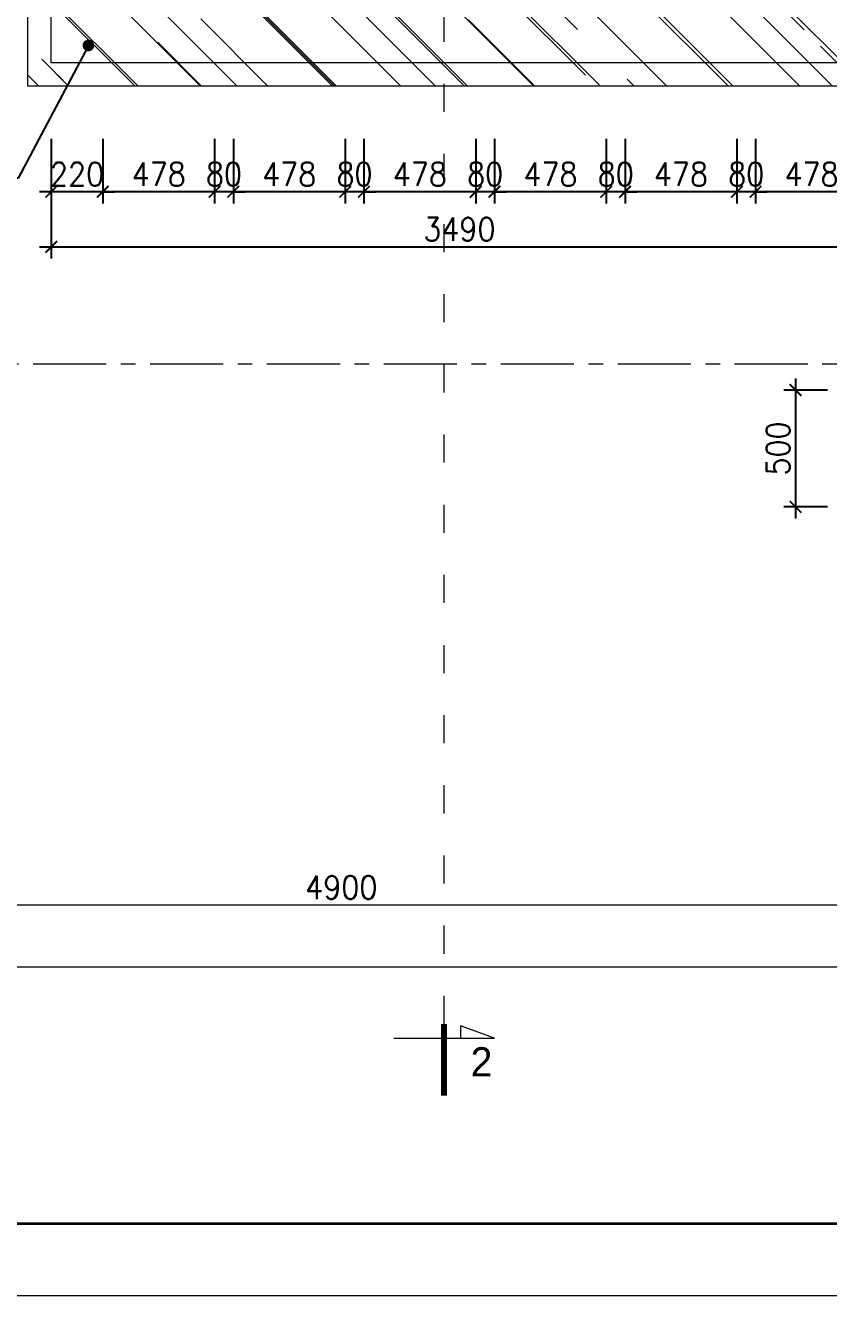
# Model space of a CAD drawing. Header units: millimetres. Extents: x -529782 to -142003, y -492574 to -273331.
# Drawn here: x -220092 to -216658, y -371894 to -366462 of the extents above; entities that cross this region are included whole.
import ezdxf

# ---------------------------------------------------------------- set-up
doc = ezdxf.new("R2010")
doc.units = ezdxf.units.MM
doc.header["$LTSCALE"] = 500
doc.header["$MEASUREMENT"] = 0
doc.header["$PDMODE"] = 3
doc.linetypes.add('ACAD_ISO03W100', pattern=[30, 12, -18])
doc.linetypes.add('CENTER', pattern=[2, 1.25, -0.25, 0.25, -0.25])
doc.layers.get('0').update_dxf_attribs({"linetype": 'CONTINUOUS', "lineweight": 13})
doc.layers.get('Defpoints').update_dxf_attribs({"color": 255, "linetype": 'CONTINUOUS', "lineweight": 13})
for name, color, linetype, lineweight in [('1.cat 30', 30, 'CONTINUOUS', 35), ('2.thay 145', 145, 'CONTINUOUS', 18), ('3.manh 08', 8, 'CONTINUOUS', 9), ('4.dim 08', 8, 'CONTINUOUS', 13), ('7.tim 67', 67, 'CENTER', 9), ('8.vat lieu 08', 8, 'CONTINUOUS', 5), ('9.text \xad white', 7, 'CONTINUOUS', 15), ('CA.thay 145', 145, 'CONTINUOUS', 18)]:
    doc.layers.add(name, color=color, linetype=linetype, lineweight=lineweight)
doc.styles.get("Standard").update_dxf_attribs({"font": 'txt.shx', "width": 0.9})
doc.styles.add('VnAvantH', font='')
doc.styles.get('VnAvantH').set_extended_font_data('.VnAvantH')
doc.dimstyles.new('CA 50', dxfattribs={"dimscale": 0, "dimtxt": 100, "dimasz": 50, "dimexe": 50, "dimexo": 0, "dimgap": 25, "dimtad": 1, "dimdec": 0, "dimzin": 0, "dimdsep": 46, "dimtxsty": 'Standard', "dimblk": 'ARCHTICK', "dimcen": 0.09, "dimdle": 50, "dimclrd": 256, "dimclre": 256, "dimclrt": 7, "dimadec": 0, "dimazin": 0, "dimtfac": 1, "dimtdec": 0, "dimtix": 1, "dimtmove": 2, "dimatfit": 3, "dimldrblk": 'DOT', "dimfxl": 1, "dimtolj": 1, "dimtzin": 0, "dimarcsym": 0})

# ---------------------------------------------------------------- blocks, each defined once
blk = doc.blocks.new('khung co loan')
at = {"layer": '1.cat 30'}
blk.add_lwpolyline([(1158.281703106128, -14553.47590842255), (1158.281703106128, -303.4759079545038), (20658.28170374641, -303.4759079545038), (20658.28170374641, -14553.47590842255)], close=True, dxfattribs=at)
at = {"layer": '3.manh 08'}
blk.add_lwpolyline([(0, -14850.00000048772), (21000.00000000023, -14850.00000048772), (21000.00000000023, -4.877219907939434e-07), (0, -4.877219907939434e-07)], close=True, dxfattribs=at)
blk = doc.blocks.new('_ArchTick')
at = {"color": 1, "linetype": 'ByBlock', "const_width": 0.150000081}
blk.add_lwpolyline([(-0.5000002699998731, -0.5000002699998731), (0.5000002699998731, 0.5000002699998731)], dxfattribs=at)
blk = doc.blocks.new('*D641')
at = {"layer": '7.tim 67', "linetype": 'Continuous', "lineweight": -2, "transparency": 16777216}
for p, q in [((110.0000000000582, -8525.5), (110.0000000000581, -9572.000000000058)), ((5010.000000000058, -8525.5), (5010.000000000058, -9572.000000000058)), ((60.00000000005815, -9522.000000000058), (5060.000000000058, -9522.000000000058))]:
    blk.add_line(p, q, dxfattribs=at)
at = {"layer": 'Defpoints', "color": 0, "linetype": 'Continuous', "transparency": 16777216}
for p in [(110.0000000000582, -8525.5), (5010.000000000058, -8525.5), (5010.000000000058, -9522.000000000058)]:
    blk.add_point(p, dxfattribs=at)
at = {"layer": '7.tim 67', "linetype": 'Continuous', "lineweight": -2, "transparency": 16777216, "xscale": 50, "yscale": 50, "zscale": 50, "rotation": 180}
blk.add_blockref('_ArchTick', (110.0000000000582, -9522.000000000058), dxfattribs=at)
at = {"layer": '7.tim 67', "linetype": 'Continuous', "lineweight": -2, "transparency": 16777216, "xscale": 50, "yscale": 50, "zscale": 50}
blk.add_blockref('_ArchTick', (5010.000000000058, -9522.000000000058), dxfattribs=at)
at = {"layer": '7.tim 67', "color": 7, "linetype": 'Continuous', "transparency": 16777216, "insert": (2560.000000000058, -9447.000000000058), "char_height": 100, "attachment_point": 5}
blk.add_mtext('\\A1;4900', dxfattribs=at)
blk = doc.blocks.new('_DOT')
at = {"color": 1, "linetype": 'ByBlock'}
blk.add_line((-0.5, 0), (-1, 0), dxfattribs=at)
at = {"color": 1, "linetype": 'ByBlock', "const_width": 0.5}
blk.add_lwpolyline([(-0.25, 0, 1), (0.25, 0, 1)], format="xyb", close=True, dxfattribs=at)
blk = doc.blocks.new('*D645')
at = {"layer": '7.tim 67', "linetype": 'Continuous', "lineweight": -2, "transparency": 16777216}
for p, q in [((5.817367696478944e-11, -8525.5), (5.809343198327531e-11, -9836.000000000058)), ((10220.00000000146, -8525.5), (10220.00000000146, -9836.000000000058)), ((-49.99999999994191, -9786.000000000058), (10270.00000000146, -9786.000000000058))]:
    blk.add_line(p, q, dxfattribs=at)
at = {"layer": 'Defpoints', "color": 0, "linetype": 'Continuous', "transparency": 16777216}
for p in [(5.817367696478944e-11, -8525.5), (10220.00000000146, -8525.5), (10220.00000000146, -9786.000000000058)]:
    blk.add_point(p, dxfattribs=at)
at = {"layer": '7.tim 67', "linetype": 'Continuous', "lineweight": -2, "transparency": 16777216, "xscale": 50, "yscale": 50, "zscale": 50, "rotation": 180}
blk.add_blockref('_ArchTick', (5.809649360027318e-11, -9786.000000000058), dxfattribs=at)
at = {"layer": '7.tim 67', "linetype": 'Continuous', "lineweight": -2, "transparency": 16777216, "xscale": 50, "yscale": 50, "zscale": 50}
blk.add_blockref('_ArchTick', (10220.00000000146, -9786.000000000058), dxfattribs=at)
at = {"layer": '7.tim 67', "color": 7, "linetype": 'Continuous', "transparency": 16777216, "insert": (5110.000000000757, -9711.000000000058), "char_height": 100, "attachment_point": 5}
blk.add_mtext('\\A1;10220', dxfattribs=at)
blk = doc.blocks.new('*D527')
at = {"layer": '4.dim 08', "lineweight": -2, "transparency": 16777216}
for p, q in [((-219981.4537180976, -366946.0918048833), (-219981.4537180976, -367458.3906111736)), ((-216491.4537180976, -366946.0918048833), (-216491.4537180976, -367458.3906111736)), ((-220031.4537180976, -367408.3906111736), (-216441.4537180976, -367408.3906111736))]:
    blk.add_line(p, q, dxfattribs=at)
at = {"layer": 'Defpoints', "color": 0, "transparency": 16777216}
for p in [(-219981.4537180976, -366946.0918048833), (-216491.4537180976, -366946.0918048833), (-216491.4537180976, -367408.3906111736)]:
    blk.add_point(p, dxfattribs=at)
at = {"layer": '4.dim 08', "lineweight": -2, "transparency": 16777216, "xscale": 50, "yscale": 50, "zscale": 50, "rotation": 180}
blk.add_blockref('_ArchTick', (-219981.4537180976, -367408.3906111736), dxfattribs=at)
at = {"layer": '4.dim 08', "lineweight": -2, "transparency": 16777216, "xscale": 50, "yscale": 50, "zscale": 50}
blk.add_blockref('_ArchTick', (-216491.4537180976, -367408.3906111736), dxfattribs=at)
at = {"layer": '4.dim 08', "color": 7, "transparency": 16777216, "insert": (-218236.4537180976, -367333.3906111736), "char_height": 100, "attachment_point": 5}
blk.add_mtext('\\A1;3490', dxfattribs=at)
blk = doc.blocks.new('*D530')
at = {"layer": '4.dim 08', "lineweight": -2, "transparency": 16777216}
for p, q in [((-216969.787051431, -366946.0918048833), (-216969.787051431, -367222.9415101106)), ((-216491.4537180976, -366946.0918048833), (-216491.4537180976, -367222.9415101106)), ((-216441.4537180976, -367172.9415101106), (-217019.787051431, -367172.9415101106))]:
    blk.add_line(p, q, dxfattribs=at)
at = {"layer": 'Defpoints', "color": 0, "transparency": 16777216}
for p in [(-216969.787051431, -366946.0918048833), (-216491.4537180976, -366946.0918048833), (-216969.787051431, -367172.9415101106)]:
    blk.add_point(p, dxfattribs=at)
at = {"layer": '4.dim 08', "lineweight": -2, "transparency": 16777216, "xscale": 50, "yscale": 50, "zscale": 50, "rotation": 180}
blk.add_blockref('_ArchTick', (-216969.787051431, -367172.9415101106), dxfattribs=at)
at = {"layer": '4.dim 08', "lineweight": -2, "transparency": 16777216, "xscale": 50, "yscale": 50, "zscale": 50}
blk.add_blockref('_ArchTick', (-216491.4537180976, -367172.9415101106), dxfattribs=at)
at = {"layer": '4.dim 08', "color": 7, "transparency": 16777216, "insert": (-216730.6203847643, -367097.9415101106), "char_height": 100, "attachment_point": 5}
blk.add_mtext('\\A1;478', dxfattribs=at)
blk = doc.blocks.new('*D531')
at = {"layer": '4.dim 08', "lineweight": -2, "transparency": 16777216}
for p, q in [((-217049.787051431, -366946.0918048833), (-217049.787051431, -367222.9415101106)), ((-216969.787051431, -366946.0918048833), (-216969.787051431, -367222.9415101106)), ((-217049.787051431, -367172.9415101106), (-217099.787051431, -367172.9415101106)), ((-216969.787051431, -367172.9415101106), (-217049.787051431, -367172.9415101106)), ((-216969.787051431, -367172.9415101106), (-216919.787051431, -367172.9415101106))]:
    blk.add_line(p, q, dxfattribs=at)
at = {"layer": 'Defpoints', "color": 0, "transparency": 16777216}
for p in [(-217049.787051431, -366946.0918048833), (-216969.787051431, -366946.0918048833), (-217049.787051431, -367172.9415101106)]:
    blk.add_point(p, dxfattribs=at)
at = {"layer": '4.dim 08', "lineweight": -2, "transparency": 16777216, "xscale": 50, "yscale": 50, "zscale": 50}
blk.add_blockref('_ArchTick', (-217049.787051431, -367172.9415101106), dxfattribs=at)
at = {"layer": '4.dim 08', "lineweight": -2, "transparency": 16777216, "xscale": 50, "yscale": 50, "zscale": 50, "rotation": 180}
blk.add_blockref('_ArchTick', (-216969.787051431, -367172.9415101106), dxfattribs=at)
at = {"layer": '4.dim 08', "color": 7, "transparency": 16777216, "insert": (-217009.787051431, -367097.9415101106), "char_height": 100, "attachment_point": 5}
blk.add_mtext('\\A1;80', dxfattribs=at)
blk = doc.blocks.new('*D532')
at = {"layer": '4.dim 08', "lineweight": -2, "transparency": 16777216}
for p, q in [((-217528.1203847642, -366946.0918048833), (-217528.1203847642, -367222.9415101106)), ((-217049.787051431, -366946.0918048833), (-217049.787051431, -367222.9415101106)), ((-216999.787051431, -367172.9415101106), (-217578.1203847642, -367172.9415101106))]:
    blk.add_line(p, q, dxfattribs=at)
at = {"layer": 'Defpoints', "color": 0, "transparency": 16777216}
for p in [(-217528.1203847642, -366946.0918048833), (-217049.787051431, -366946.0918048833), (-217528.1203847642, -367172.9415101106)]:
    blk.add_point(p, dxfattribs=at)
at = {"layer": '4.dim 08', "lineweight": -2, "transparency": 16777216, "xscale": 50, "yscale": 50, "zscale": 50, "rotation": 180}
blk.add_blockref('_ArchTick', (-217528.1203847642, -367172.9415101106), dxfattribs=at)
at = {"layer": '4.dim 08', "lineweight": -2, "transparency": 16777216, "xscale": 50, "yscale": 50, "zscale": 50}
blk.add_blockref('_ArchTick', (-217049.787051431, -367172.9415101106), dxfattribs=at)
at = {"layer": '4.dim 08', "color": 7, "transparency": 16777216, "insert": (-217288.9537180976, -367097.9415101106), "char_height": 100, "attachment_point": 5}
blk.add_mtext('\\A1;478', dxfattribs=at)
blk = doc.blocks.new('*D533')
at = {"layer": '4.dim 08', "lineweight": -2, "transparency": 16777216}
for p, q in [((-217608.1203847642, -366946.0918048833), (-217608.1203847642, -367222.9415101106)), ((-217528.1203847642, -366946.0918048833), (-217528.1203847642, -367222.9415101106)), ((-217608.1203847642, -367172.9415101106), (-217658.1203847642, -367172.9415101106)), ((-217528.1203847642, -367172.9415101106), (-217608.1203847642, -367172.9415101106)), ((-217528.1203847642, -367172.9415101106), (-217478.1203847642, -367172.9415101106))]:
    blk.add_line(p, q, dxfattribs=at)
at = {"layer": 'Defpoints', "color": 0, "transparency": 16777216}
for p in [(-217608.1203847642, -366946.0918048833), (-217528.1203847642, -366946.0918048833), (-217608.1203847642, -367172.9415101106)]:
    blk.add_point(p, dxfattribs=at)
at = {"layer": '4.dim 08', "lineweight": -2, "transparency": 16777216, "xscale": 50, "yscale": 50, "zscale": 50}
blk.add_blockref('_ArchTick', (-217608.1203847642, -367172.9415101106), dxfattribs=at)
at = {"layer": '4.dim 08', "lineweight": -2, "transparency": 16777216, "xscale": 50, "yscale": 50, "zscale": 50, "rotation": 180}
blk.add_blockref('_ArchTick', (-217528.1203847642, -367172.9415101106), dxfattribs=at)
at = {"layer": '4.dim 08', "color": 7, "transparency": 16777216, "insert": (-217568.1203847642, -367097.9415101106), "char_height": 100, "attachment_point": 5}
blk.add_mtext('\\A1;80', dxfattribs=at)
blk = doc.blocks.new('*D534')
at = {"layer": '4.dim 08', "lineweight": -2, "transparency": 16777216}
for p, q in [((-218086.4537180976, -366946.0918048833), (-218086.4537180976, -367222.9415101106)), ((-217608.1203847642, -366946.0918048833), (-217608.1203847642, -367222.9415101106)), ((-217558.1203847642, -367172.9415101106), (-218136.4537180976, -367172.9415101106))]:
    blk.add_line(p, q, dxfattribs=at)
at = {"layer": 'Defpoints', "color": 0, "transparency": 16777216}
for p in [(-218086.4537180976, -366946.0918048833), (-217608.1203847642, -366946.0918048833), (-218086.4537180976, -367172.9415101106)]:
    blk.add_point(p, dxfattribs=at)
at = {"layer": '4.dim 08', "lineweight": -2, "transparency": 16777216, "xscale": 50, "yscale": 50, "zscale": 50, "rotation": 180}
blk.add_blockref('_ArchTick', (-218086.4537180976, -367172.9415101106), dxfattribs=at)
at = {"layer": '4.dim 08', "lineweight": -2, "transparency": 16777216, "xscale": 50, "yscale": 50, "zscale": 50}
blk.add_blockref('_ArchTick', (-217608.1203847642, -367172.9415101106), dxfattribs=at)
at = {"layer": '4.dim 08', "color": 7, "transparency": 16777216, "insert": (-217847.2870514309, -367097.9415101106), "char_height": 100, "attachment_point": 5}
blk.add_mtext('\\A1;478', dxfattribs=at)
blk = doc.blocks.new('*D535')
at = {"layer": '4.dim 08', "lineweight": -2, "transparency": 16777216}
for p, q in [((-218166.4537180976, -366946.0918048833), (-218166.4537180976, -367222.9415101106)), ((-218086.4537180976, -366946.0918048833), (-218086.4537180976, -367222.9415101106)), ((-218166.4537180976, -367172.9415101106), (-218216.4537180976, -367172.9415101106)), ((-218086.4537180976, -367172.9415101106), (-218166.4537180976, -367172.9415101106)), ((-218086.4537180976, -367172.9415101106), (-218036.4537180976, -367172.9415101106))]:
    blk.add_line(p, q, dxfattribs=at)
at = {"layer": 'Defpoints', "color": 0, "transparency": 16777216}
for p in [(-218166.4537180976, -366946.0918048833), (-218086.4537180976, -366946.0918048833), (-218166.4537180976, -367172.9415101106)]:
    blk.add_point(p, dxfattribs=at)
at = {"layer": '4.dim 08', "lineweight": -2, "transparency": 16777216, "xscale": 50, "yscale": 50, "zscale": 50}
blk.add_blockref('_ArchTick', (-218166.4537180976, -367172.9415101106), dxfattribs=at)
at = {"layer": '4.dim 08', "lineweight": -2, "transparency": 16777216, "xscale": 50, "yscale": 50, "zscale": 50, "rotation": 180}
blk.add_blockref('_ArchTick', (-218086.4537180976, -367172.9415101106), dxfattribs=at)
at = {"layer": '4.dim 08', "color": 7, "transparency": 16777216, "insert": (-218126.4537180976, -367097.9415101106), "char_height": 100, "attachment_point": 5}
blk.add_mtext('\\A1;80', dxfattribs=at)
blk = doc.blocks.new('*D536')
at = {"layer": '4.dim 08', "lineweight": -2, "transparency": 16777216}
for p, q in [((-218644.7870514309, -366946.0918048833), (-218644.7870514309, -367222.9415101106)), ((-218166.4537180976, -366946.0918048833), (-218166.4537180976, -367222.9415101106)), ((-218116.4537180976, -367172.9415101106), (-218694.7870514309, -367172.9415101106))]:
    blk.add_line(p, q, dxfattribs=at)
at = {"layer": 'Defpoints', "color": 0, "transparency": 16777216}
for p in [(-218644.7870514309, -366946.0918048833), (-218166.4537180976, -366946.0918048833), (-218644.7870514309, -367172.9415101106)]:
    blk.add_point(p, dxfattribs=at)
at = {"layer": '4.dim 08', "lineweight": -2, "transparency": 16777216, "xscale": 50, "yscale": 50, "zscale": 50, "rotation": 180}
blk.add_blockref('_ArchTick', (-218644.7870514309, -367172.9415101106), dxfattribs=at)
at = {"layer": '4.dim 08', "lineweight": -2, "transparency": 16777216, "xscale": 50, "yscale": 50, "zscale": 50}
blk.add_blockref('_ArchTick', (-218166.4537180976, -367172.9415101106), dxfattribs=at)
at = {"layer": '4.dim 08', "color": 7, "transparency": 16777216, "insert": (-218405.6203847643, -367097.9415101106), "char_height": 100, "attachment_point": 5}
blk.add_mtext('\\A1;478', dxfattribs=at)
blk = doc.blocks.new('*D537')
at = {"layer": '4.dim 08', "lineweight": -2, "transparency": 16777216}
for p, q in [((-218724.7870514309, -366946.0918048833), (-218724.7870514309, -367222.9415101106)), ((-218644.7870514309, -366946.0918048833), (-218644.7870514309, -367222.9415101106)), ((-218724.7870514309, -367172.9415101106), (-218774.7870514309, -367172.9415101106)), ((-218644.7870514309, -367172.9415101106), (-218724.7870514309, -367172.9415101106)), ((-218644.7870514309, -367172.9415101106), (-218594.7870514309, -367172.9415101106))]:
    blk.add_line(p, q, dxfattribs=at)
at = {"layer": 'Defpoints', "color": 0, "transparency": 16777216}
for p in [(-218724.7870514309, -366946.0918048833), (-218644.7870514309, -366946.0918048833), (-218724.7870514309, -367172.9415101106)]:
    blk.add_point(p, dxfattribs=at)
at = {"layer": '4.dim 08', "lineweight": -2, "transparency": 16777216, "xscale": 50, "yscale": 50, "zscale": 50}
blk.add_blockref('_ArchTick', (-218724.7870514309, -367172.9415101106), dxfattribs=at)
at = {"layer": '4.dim 08', "lineweight": -2, "transparency": 16777216, "xscale": 50, "yscale": 50, "zscale": 50, "rotation": 180}
blk.add_blockref('_ArchTick', (-218644.7870514309, -367172.9415101106), dxfattribs=at)
at = {"layer": '4.dim 08', "color": 7, "transparency": 16777216, "insert": (-218684.7870514309, -367097.9415101106), "char_height": 100, "attachment_point": 5}
blk.add_mtext('\\A1;80', dxfattribs=at)
blk = doc.blocks.new('*D538')
at = {"layer": '4.dim 08', "lineweight": -2, "transparency": 16777216}
for p, q in [((-219203.1203847643, -366946.0918048833), (-219203.1203847643, -367222.9415101106)), ((-218724.7870514309, -366946.0918048833), (-218724.7870514309, -367222.9415101106)), ((-218674.7870514309, -367172.9415101106), (-219253.1203847643, -367172.9415101106))]:
    blk.add_line(p, q, dxfattribs=at)
at = {"layer": 'Defpoints', "color": 0, "transparency": 16777216}
for p in [(-219203.1203847643, -366946.0918048833), (-218724.7870514309, -366946.0918048833), (-219203.1203847643, -367172.9415101106)]:
    blk.add_point(p, dxfattribs=at)
at = {"layer": '4.dim 08', "lineweight": -2, "transparency": 16777216, "xscale": 50, "yscale": 50, "zscale": 50, "rotation": 180}
blk.add_blockref('_ArchTick', (-219203.1203847643, -367172.9415101106), dxfattribs=at)
at = {"layer": '4.dim 08', "lineweight": -2, "transparency": 16777216, "xscale": 50, "yscale": 50, "zscale": 50}
blk.add_blockref('_ArchTick', (-218724.7870514309, -367172.9415101106), dxfattribs=at)
at = {"layer": '4.dim 08', "color": 7, "transparency": 16777216, "insert": (-218963.9537180976, -367097.9415101106), "char_height": 100, "attachment_point": 5}
blk.add_mtext('\\A1;478', dxfattribs=at)
blk = doc.blocks.new('*D539')
at = {"layer": '4.dim 08', "lineweight": -2, "transparency": 16777216}
for p, q in [((-219283.1203847643, -366946.0918048833), (-219283.1203847643, -367222.9415101106)), ((-219203.1203847643, -366946.0918048833), (-219203.1203847643, -367222.9415101106)), ((-219283.1203847643, -367172.9415101106), (-219333.1203847643, -367172.9415101106)), ((-219203.1203847643, -367172.9415101106), (-219283.1203847643, -367172.9415101106)), ((-219203.1203847643, -367172.9415101106), (-219153.1203847643, -367172.9415101106))]:
    blk.add_line(p, q, dxfattribs=at)
at = {"layer": 'Defpoints', "color": 0, "transparency": 16777216}
for p in [(-219283.1203847643, -366946.0918048833), (-219203.1203847643, -366946.0918048833), (-219283.1203847643, -367172.9415101106)]:
    blk.add_point(p, dxfattribs=at)
at = {"layer": '4.dim 08', "lineweight": -2, "transparency": 16777216, "xscale": 50, "yscale": 50, "zscale": 50}
blk.add_blockref('_ArchTick', (-219283.1203847643, -367172.9415101106), dxfattribs=at)
at = {"layer": '4.dim 08', "lineweight": -2, "transparency": 16777216, "xscale": 50, "yscale": 50, "zscale": 50, "rotation": 180}
blk.add_blockref('_ArchTick', (-219203.1203847643, -367172.9415101106), dxfattribs=at)
at = {"layer": '4.dim 08', "color": 7, "transparency": 16777216, "insert": (-219243.1203847643, -367097.9415101106), "char_height": 100, "attachment_point": 5}
blk.add_mtext('\\A1;80', dxfattribs=at)
blk = doc.blocks.new('*D540')
at = {"layer": '4.dim 08', "lineweight": -2, "transparency": 16777216}
for p, q in [((-219761.4537180976, -366946.0918048833), (-219761.4537180976, -367222.9415101106)), ((-219283.1203847643, -366946.0918048833), (-219283.1203847643, -367222.9415101106)), ((-219233.1203847643, -367172.9415101106), (-219811.4537180976, -367172.9415101106))]:
    blk.add_line(p, q, dxfattribs=at)
at = {"layer": 'Defpoints', "color": 0, "transparency": 16777216}
for p in [(-219761.4537180976, -366946.0918048833), (-219283.1203847643, -366946.0918048833), (-219761.4537180976, -367172.9415101106)]:
    blk.add_point(p, dxfattribs=at)
at = {"layer": '4.dim 08', "lineweight": -2, "transparency": 16777216, "xscale": 50, "yscale": 50, "zscale": 50, "rotation": 180}
blk.add_blockref('_ArchTick', (-219761.4537180976, -367172.9415101106), dxfattribs=at)
at = {"layer": '4.dim 08', "lineweight": -2, "transparency": 16777216, "xscale": 50, "yscale": 50, "zscale": 50}
blk.add_blockref('_ArchTick', (-219283.1203847643, -367172.9415101106), dxfattribs=at)
at = {"layer": '4.dim 08', "color": 7, "transparency": 16777216, "insert": (-219522.2870514309, -367097.9415101106), "char_height": 100, "attachment_point": 5}
blk.add_mtext('\\A1;478', dxfattribs=at)
blk = doc.blocks.new('*D541')
at = {"layer": '4.dim 08', "lineweight": -2, "transparency": 16777216}
for p, q in [((-219981.4537180976, -366946.0918048833), (-219981.4537180976, -367222.9415101106)), ((-219761.4537180976, -366946.0918048833), (-219761.4537180976, -367222.9415101106)), ((-219981.4537180976, -367172.9415101106), (-220031.4537180976, -367172.9415101106)), ((-219761.4537180976, -367172.9415101106), (-219981.4537180976, -367172.9415101106)), ((-219761.4537180976, -367172.9415101106), (-219711.4537180976, -367172.9415101106))]:
    blk.add_line(p, q, dxfattribs=at)
at = {"layer": 'Defpoints', "color": 0, "transparency": 16777216}
for p in [(-219981.4537180976, -366946.0918048833), (-219761.4537180976, -366946.0918048833), (-219981.4537180976, -367172.9415101106)]:
    blk.add_point(p, dxfattribs=at)
at = {"layer": '4.dim 08', "lineweight": -2, "transparency": 16777216, "xscale": 50, "yscale": 50, "zscale": 50}
blk.add_blockref('_ArchTick', (-219981.4537180976, -367172.9415101106), dxfattribs=at)
at = {"layer": '4.dim 08', "lineweight": -2, "transparency": 16777216, "xscale": 50, "yscale": 50, "zscale": 50, "rotation": 180}
blk.add_blockref('_ArchTick', (-219761.4537180976, -367172.9415101106), dxfattribs=at)
at = {"layer": '4.dim 08', "color": 7, "transparency": 16777216, "insert": (-219871.4537180976, -367097.9415101106), "char_height": 100, "attachment_point": 5}
blk.add_mtext('\\A1;220', dxfattribs=at)
blk = doc.blocks.new('*D547')
at = {"layer": '4.dim 08', "lineweight": -2, "transparency": 16777216}
for p, q in [((-216798.720081215, -367970.9999999997), (-216798.720081215, -368570.9999999998)), ((-216661.8363782275, -368020.9999999997), (-216848.720081215, -368020.9999999997)), ((-216661.8363782275, -368520.9999999998), (-216848.720081215, -368520.9999999998))]:
    blk.add_line(p, q, dxfattribs=at)
at = {"layer": 'Defpoints', "color": 0, "transparency": 16777216}
for p in [(-216661.8363782275, -368020.9999999997), (-216798.720081215, -368520.9999999998), (-216661.8363782275, -368520.9999999998)]:
    blk.add_point(p, dxfattribs=at)
at = {"layer": '4.dim 08', "lineweight": -2, "transparency": 16777216, "xscale": 50, "yscale": 50, "zscale": 50}
for p, rotation in [((-216798.720081215, -368020.9999999997), 90), ((-216798.720081215, -368520.9999999998), 270)]:
    blk.add_blockref('_ArchTick', p, dxfattribs=dict(at, rotation=rotation))
at = {"layer": '4.dim 08', "color": 7, "transparency": 16777216, "insert": (-216873.720081215, -368270.9999999998), "char_height": 100, "attachment_point": 5, "rotation": 90}
blk.add_mtext('\\A1;500', dxfattribs=at)
blk = doc.blocks.new('vet cat')
at = {"layer": '1.cat 30', "const_width": 50}
blk.add_lwpolyline([(-82591.75442858087, -188552.374450662), (-81976.3102295734, -188552.374450662)], dxfattribs=at)
at = {"layer": '2.thay 145'}
blk.add_line((-82573.9127453561, -188410.7276975132), (-82468.66558877937, -188410.7276975132), dxfattribs=at)
blk.add_lwpolyline([(-82468.66558877937, -188983.1853899672), (-82468.66558877937, -188121.5635113568), (-82573.9127453561, -188410.7276975132)], dxfattribs=at)
blk = doc.blocks.new('sdfdggh')
at = {"layer": '7.tim 67', "ltscale": 0.5}
blk.add_line((12554.49999999994, -7209.999999999942), (-2632.000000000058, -7209.999999999942), dxfattribs=at)
at = {"layer": '7.tim 67', "color": 9, "linetype": 'Continuous'}
for base, p1, p2, picture, middle in [((10220.00000000146, -9786.000000000058), (5.817367696478944e-11, -8525.5), (10220.00000000146, -8525.5), '*D645', (5110.000000000757, -9711.000000000058)), ((5010.000000000058, -9522.000000000058), (110.0000000000582, -8525.5), (5010.000000000058, -8525.5), '*D641', (2560.000000000058, -9447.000000000058))]:
    dim = blk.add_linear_dim(base=base, p1=p1, p2=p2, dimstyle='CA 50', override={"dimscale": 1}, dxfattribs=at)
    dim.commit()
    dim.dimension.update_dxf_attribs({"geometry": picture, "text_midpoint": middle})

msp = doc.modelspace()

# ---------------------------------------------------------------- hatches: boundary and pattern name
at = {"layer": '8.vat lieu 08'}
h = msp.add_hatch(dxfattribs=at)
h.set_pattern_fill('AR-RROOF', color=256, scale=300, angle=315, style=0)
h.set_pattern_definition([(315, (0, 0), (678.8225099390855, -254.5584412271573), [4500, -600, 1500, -300]), (315, (388.2016228714145, -176.0695885154504), (70.00357133746832, 494.2676400493967), [900, -99, 1800, -225]), (315, (286.3782463805518, 74.24621202458742), (1245.21504166951, -960.9581156325185), [2400, -420, 1200, -300])])
h.paths.add_polyline_path([(-216491.4537180976, -365120.9999999998), (-220081.4537180976, -365120.9999999999), (-220081.4537180976, -366720.9999999998), (-216491.4537180976, -366720.9999999998)])

# ---------------------------------------------------------------- linework, layer by layer
at = {"layer": '2.thay 145', "color": 1, "linetype": 'ACAD_ISO03W100', "ltscale": 0.02}
msp.add_line((-218302.0359711859, -370731.4125023412), (-218302.0359711859, -357787.5568122642), dxfattribs=at)
at = {"layer": 'CA.thay 145'}
msp.add_lwpolyline([(-220081.4537180976, -365120.9999999999), (-216491.4537180976, -365120.9999999999), (-216491.4537180976, -366720.9999999998), (-220081.4537180976, -366720.9999999998)], close=True, dxfattribs=at)
msp.add_lwpolyline([(-216491.4537180976, -366620.9999999998), (-219981.4537180976, -366620.9999999999), (-219981.4537180976, -365120.9999999999)], dxfattribs=at)

# ---------------------------------------------------------------- block references
at = {"layer": '1.cat 30', "xscale": 0.5, "yscale": 0.5, "zscale": 0.5, "rotation": 270}
msp.add_blockref('vet cat', (-124025.8487458549, -412027.2897166316), dxfattribs=at)
at = {"layer": '2.thay 145', "xscale": 1.034937242569868, "yscale": 1.034937242628075, "zscale": 1.034937242583367}
msp.add_blockref('khung co loan', (-226631.9548920451, -356524.758471216), dxfattribs=at)
at = {"layer": '4.dim 08', "color": 251}
msp.add_blockref('sdfdggh', (-221301.4537180977, -360700.9999999998), dxfattribs=at)

# ---------------------------------------------------------------- texts
at = {"layer": '9.text \xad white', "style": 'VnAvantH'}
msp.add_text('2', height=124.999999999455, dxfattribs=at).set_placement((-218188.2603318444, -370956.4291434883))

# ---------------------------------------------------------------- dimensions: what is measured, and where the dimension line sits
at = {"layer": '4.dim 08'}
for base, p1, p2, picture, middle in [((-216491.4537180976, -367408.3906111736), (-219981.4537180976, -366946.0918048833), (-216491.4537180976, -366946.0918048833), '*D527', (-218236.4537180976, -367333.3906111736)), ((-219981.4537180976, -367172.9415101106), (-219761.4537180976, -366946.0918048833), (-219981.4537180976, -366946.0918048833), '*D541', (-219871.4537180976, -367097.9415101106)), ((-219761.4537180976, -367172.9415101106), (-219283.1203847643, -366946.0918048833), (-219761.4537180976, -366946.0918048833), '*D540', (-219522.2870514309, -367097.9415101106)), ((-219283.1203847643, -367172.9415101106), (-219203.1203847643, -366946.0918048833), (-219283.1203847643, -366946.0918048833), '*D539', (-219243.1203847643, -367097.9415101106)), ((-219203.1203847643, -367172.9415101106), (-218724.7870514309, -366946.0918048833), (-219203.1203847643, -366946.0918048833), '*D538', (-218963.9537180976, -367097.9415101106)), ((-218724.7870514309, -367172.9415101106), (-218644.7870514309, -366946.0918048833), (-218724.7870514309, -366946.0918048833), '*D537', (-218684.7870514309, -367097.9415101106)), ((-218644.7870514309, -367172.9415101106), (-218166.4537180976, -366946.0918048833), (-218644.7870514309, -366946.0918048833), '*D536', (-218405.6203847643, -367097.9415101106)), ((-218166.4537180976, -367172.9415101106), (-218086.4537180976, -366946.0918048833), (-218166.4537180976, -366946.0918048833), '*D535', (-218126.4537180976, -367097.9415101106)), ((-218086.4537180976, -367172.9415101106), (-217608.1203847642, -366946.0918048833), (-218086.4537180976, -366946.0918048833), '*D534', (-217847.2870514309, -367097.9415101106)), ((-217608.1203847642, -367172.9415101106), (-217528.1203847642, -366946.0918048833), (-217608.1203847642, -366946.0918048833), '*D533', (-217568.1203847642, -367097.9415101106)), ((-217528.1203847642, -367172.9415101106), (-217049.787051431, -366946.0918048833), (-217528.1203847642, -366946.0918048833), '*D532', (-217288.9537180976, -367097.9415101106)), ((-217049.787051431, -367172.9415101106), (-216969.787051431, -366946.0918048833), (-217049.787051431, -366946.0918048833), '*D531', (-217009.787051431, -367097.9415101106)), ((-216969.787051431, -367172.9415101106), (-216491.4537180976, -366946.0918048833), (-216969.787051431, -366946.0918048833), '*D530', (-216730.6203847643, -367097.9415101106))]:
    dim = msp.add_linear_dim(base=base, p1=p1, p2=p2, dimstyle='CA 50', override={"dimscale": 1}, dxfattribs=at)
    dim.commit()
    dim.dimension.update_dxf_attribs({"geometry": picture, "text_midpoint": middle})
dim = msp.add_linear_dim(base=(-216798.720081215, -368520.9999999998), p1=(-216661.8363782275, -368020.9999999997), p2=(-216661.8363782275, -368520.9999999998), angle=90, dimstyle='CA 50', override={"dimscale": 1}, dxfattribs=at)
dim.commit()
dim.dimension.update_dxf_attribs({"geometry": '*D547', "text_midpoint": (-216873.720081215, -368270.9999999998)})

# ---------------------------------------------------------------- leaders
msp.add_leader([(-219822.7873044347, -366547.2370268912), (-220123.7652446798, -367114.7835872258), (-221489.1491326252, -367114.7835872258)], dimstyle='CA 50', override={"dimscale": 1, "dimtad": 0}, dxfattribs=at)

doc.saveas('drawing.dxf')
